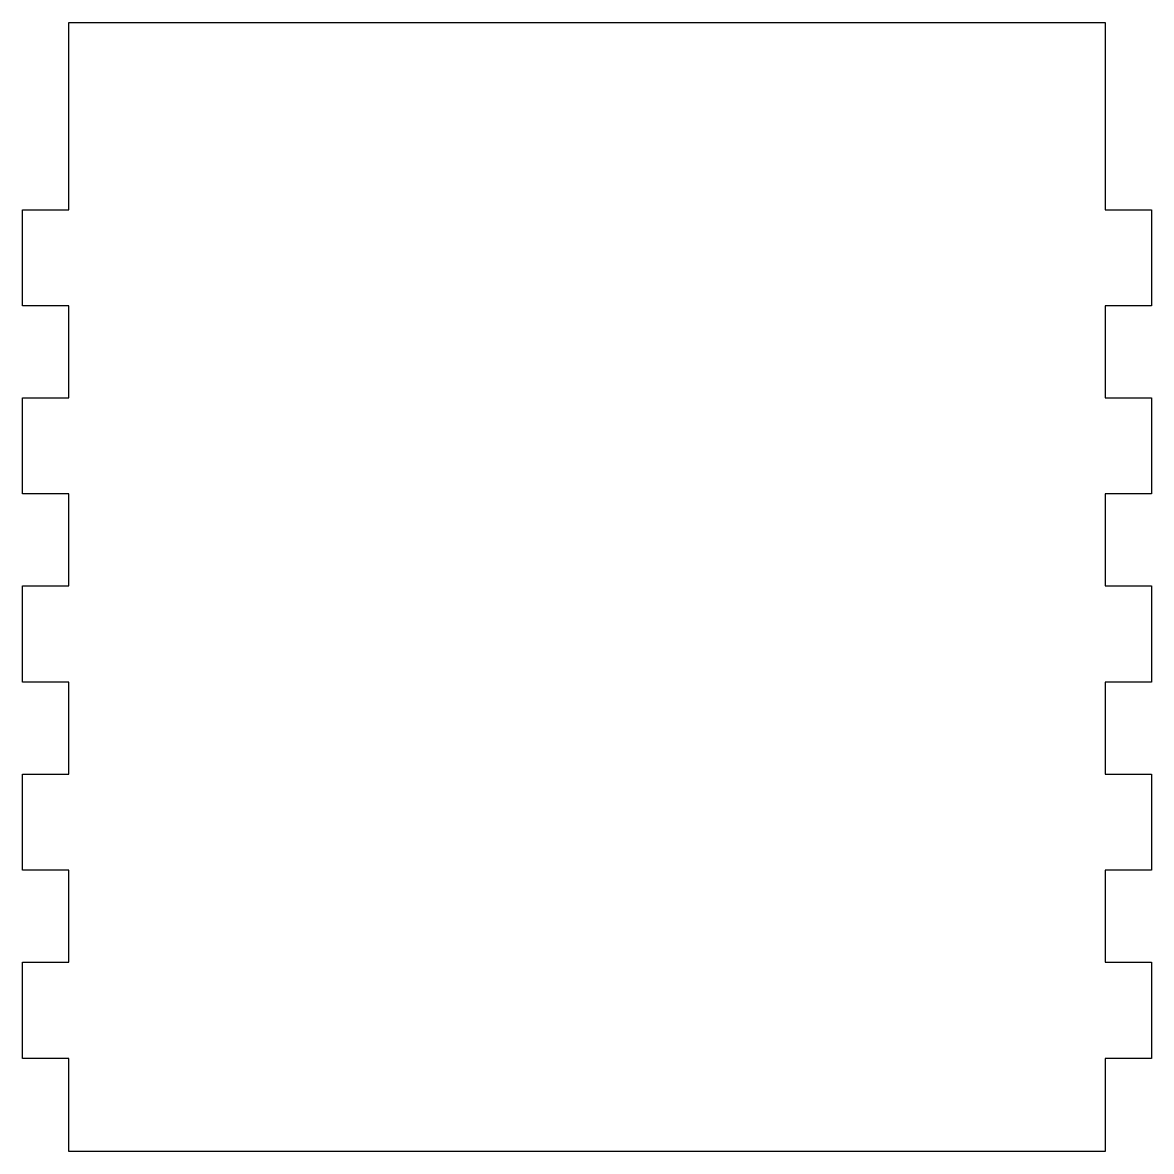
# Model space of a CAD drawing. Header units: millimetres. Extents: x 0 to 120, y 0 to 120.
import ezdxf

# ---------------------------------------------------------------- set-up
doc = ezdxf.new("R2010")
doc.units = ezdxf.units.MM

msp = doc.modelspace()

# ---------------------------------------------------------------- linework, layer by layer
at = {"color": 0}
msp.add_lwpolyline([(115.1, 105), (115.1, 100.11), (120, 100.11), (120, 89.89), (115.1, 89.89), (115.1, 80.11), (120, 80.11), (120, 69.89), (115.1, 69.89), (115.1, 60.11), (120, 60.11), (120, 49.89), (115.1, 49.89), (115.1, 40.11), (120, 40.11), (120, 29.89), (115.1, 29.89), (115.1, 20.11), (120, 20.11), (120, 9.89), (115.1, 9.89), (115.1, 0), (4.9, 0), (4.9, 9.89), (0, 9.89), (0, 20.11), (4.9, 20.11), (4.9, 29.89), (0, 29.89), (0, 40.11), (4.9, 40.11), (4.9, 49.89), (0, 49.89), (0, 60.11), (4.9, 60.11), (4.9, 69.89), (0, 69.89), (0, 80.11), (4.9, 80.11), (4.9, 89.89), (0, 89.89), (0, 100.11), (4.9, 100.11), (4.9, 105), (4.9, 109.89), (4.9, 120), (115.1, 120), (115.1, 109.89), (115.1, 105)], dxfattribs=at)

doc.saveas('drawing.dxf')
